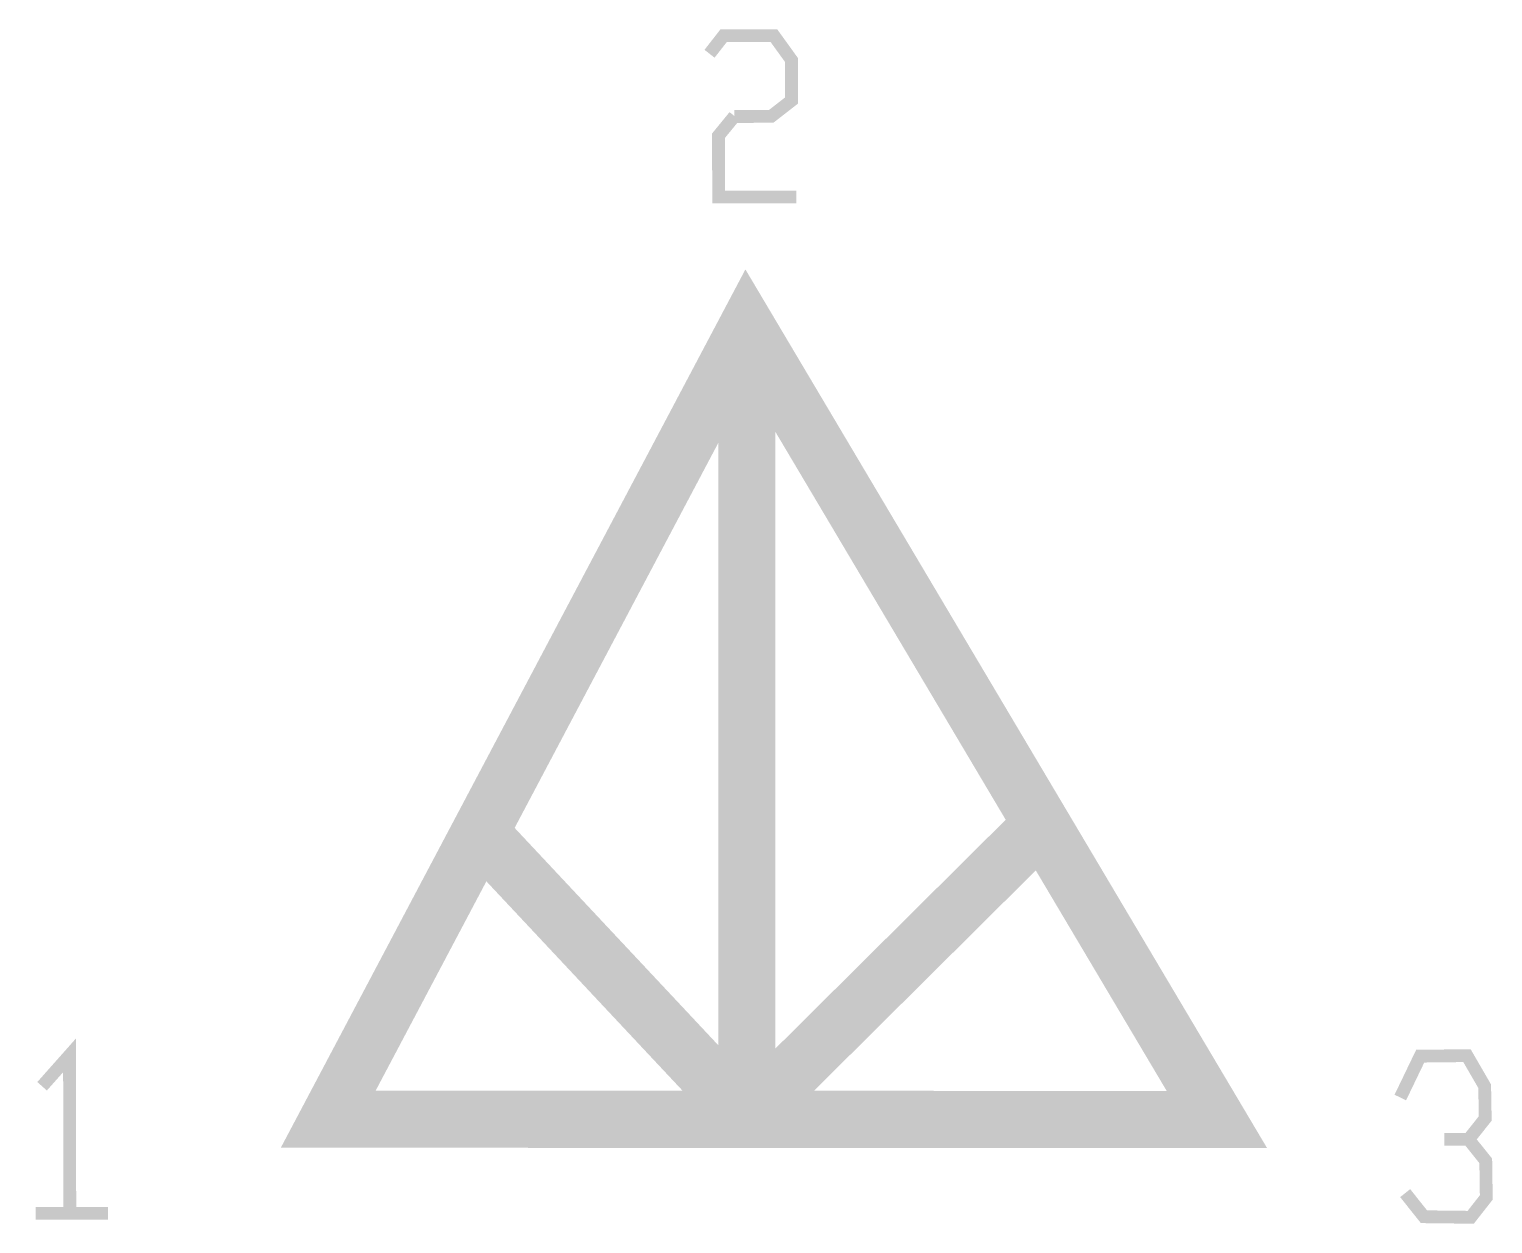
# Model space of a CAD drawing. Extents: x 0.05 to 7.73, y 0 to 6.26.
import ezdxf

# ---------------------------------------------------------------- set-up
doc = ezdxf.new("R2010")
doc.units = 0
doc.header["$MEASUREMENT"] = 0
doc.layers.get('0').update_dxf_attribs({"linetype": 'CONTINUOUS'})

msp = doc.modelspace()

# ---------------------------------------------------------------- linework, layer by layer
for points, const_width in [([(3.6219, 6.1361), (3.696, 6.2309), (3.96, 6.2309), (4.0519, 6.1035), (4.0519, 5.8901), (3.9451, 5.8071), (3.752, 5.807)], 0.0672), ([(3.7531, 5.8085), (3.6689, 5.7057), (3.6697, 5.3838), (4.0781, 5.3841)], 0.0672), ([(3.8178, 4.6976), (1.6204, 0.5439), (6.2853, 0.5421), (3.8178, 4.6976)], 0.3), ([(3.8175, 4.7041), (3.8175, 0.5579)], 0.3), ([(3.8152, 0.5517), (5.3623, 2.0886)], 0.3), ([(3.8177, 0.5529), (2.4192, 2.0451)], 0.3), ([(0.1183, 0.7166), (0.2623, 0.8788), (0.2638, 0.0493), (0.0846, 0.0492), (0.4651, 0.0496)], 0.0672), ([(7.2481, 0.6576), (7.3525, 0.8746), (7.5979, 0.8774), (7.6909, 0.7168), (7.6938, 0.5476), (7.6063, 0.4377), (7.4794, 0.4377)], 0.0672), ([(7.6063, 0.4377), (7.6966, 0.3249), (7.6994, 0.1332), (7.6176, 0.0289), (7.3722, 0.0318), (7.2735, 0.1558)], 0.0672)]:
    msp.add_lwpolyline(points, dxfattribs=dict(const_width=const_width))

doc.saveas('drawing.dxf')
